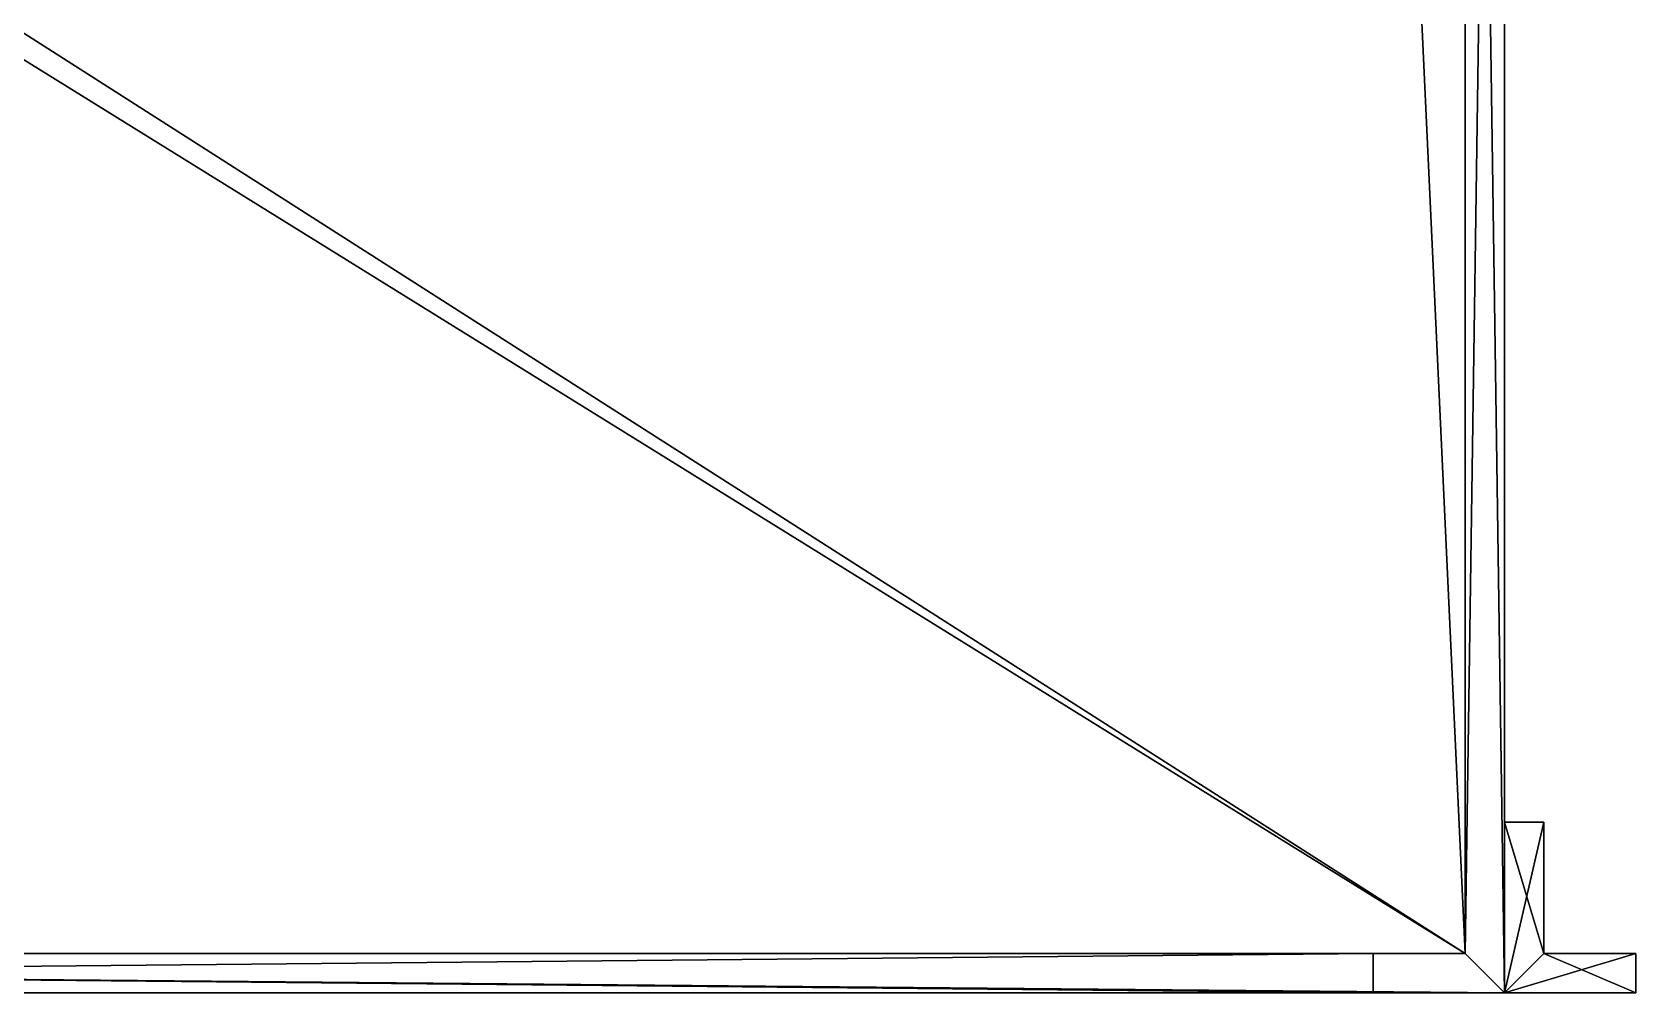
# Model space of a CAD drawing. Extents: x -792 to 436, y -474 to 738.
# Drawn here: x 222.9 to 345, y 0 to 73.2 of the extents above; entities that cross this region are included whole.
import ezdxf

# ---------------------------------------------------------------- set-up
doc = ezdxf.new("R2010")
doc.units = 0
doc.header["$LTSCALE"] = 25.4
doc.layers.get('0').update_dxf_attribs({"color": 13, "linetype": 'CONTINUOUS'})

# ---------------------------------------------------------------- blocks, each defined once
blk = doc.blocks.new('GROUP_5')
at = {"color": 0}
for p, q in [((0, 0), (10, 0)), ((0, 0, 30), (0, 0)), ((10, 0, 30), (0, 0, 30)), ((10, 0, 30), (0, 0, 30)), ((0, 0, 30), (0, -3, 30)), ((0, 0, 30), (0, 0)), ((0, 0), (0, -3)), ((0, 0, 30), (0, -3, 30)), ((0, 0), (10, 0)), ((0, 0), (0, -3)), ((10, 0), (10, 0, 30)), ((10, 0), (10, 0, 30)), ((10, 0, 30), (10, -13, 30)), ((10, 0), (10, -13)), ((10, 0, 30), (10, -13, 30)), ((10, 0), (10, -13)), ((0, -3), (7, -3)), ((7, -3, 30), (0, -3, 30)), ((0, -3, 30), (0, -3)), ((7, -3, 30), (0, -3, 30)), ((0, -3, 30), (0, -3)), ((0, -3), (7, -3)), ((7, -3), (7, -3, 30)), ((7, -3, 30), (7, -13, 30)), ((7, -3), (7, -13)), ((7, -3), (7, -3, 30)), ((7, -3), (7, -13)), ((7, -3, 30), (7, -13, 30)), ((10, -13, 30), (7, -13, 30)), ((7, -13), (10, -13)), ((10, -13, 30), (7, -13, 30)), ((7, -13), (7, -13, 30)), ((7, -13), (10, -13)), ((7, -13), (7, -13, 30)), ((10, -13), (10, -13, 30)), ((10, -13), (10, -13, 30))]:
    blk.add_line(p, q, dxfattribs=at)
mesh = blk.add_polyface(dxfattribs=at)
corners = [(0, 0, 30), (10, 0), (0, 0), (10, 0, 30)]
mesh.append_faces([[corners[k] for k in face] for face in [(0, 1, 2), (1, 0, 3)]], dxfattribs={"vtx0": -1, "color": 0})
mesh = blk.add_polyface(dxfattribs=at)
corners = [(10, -13, 30), (7, -3, 30), (7, -13, 30), (0, 0, 30), (0, -3, 30), (10, 0, 30)]
mesh.append_faces([[corners[k] for k in face] for face in [(0, 1, 2), (1, 3, 4)]], dxfattribs={"vtx0": -1, "color": 0})
mesh.append_faces([[corners[k] for k in face] for face in [(3, 1, 5), (5, 1, 0)]], dxfattribs={"vtx0": -1, "vtx1": -1, "color": 0})
mesh = blk.add_polyface(dxfattribs=at)
corners = [(0, 0, 30), (0, -3), (0, -3, 30), (0, 0)]
mesh.append_faces([[corners[k] for k in face] for face in [(0, 1, 2), (1, 0, 3)]], dxfattribs={"vtx0": -1, "color": 0})
mesh = blk.add_polyface(dxfattribs=at)
corners = [(10, 0), (0, -3), (0, 0), (7, -3), (7, -13), (10, -13)]
mesh.append_faces([[corners[k] for k in face] for face in [(0, 1, 2), (4, 0, 5)]], dxfattribs={"vtx0": -1, "color": 0})
mesh.append_faces([[corners[k] for k in face] for face in [(1, 0, 3), (3, 0, 4)]], dxfattribs={"vtx0": -1, "vtx1": -1, "color": 0})
mesh = blk.add_polyface(dxfattribs=at)
corners = [(10, 0), (10, -13, 30), (10, -13), (10, 0, 30)]
mesh.append_faces([[corners[k] for k in face] for face in [(0, 1, 2), (1, 0, 3)]], dxfattribs={"vtx0": -1, "color": 0})
mesh = blk.add_polyface(dxfattribs=at)
corners = [(7, -3, 30), (0, -3), (7, -3), (0, -3, 30)]
mesh.append_faces([[corners[k] for k in face] for face in [(0, 1, 2), (1, 0, 3)]], dxfattribs={"vtx0": -1, "color": 0})
mesh = blk.add_polyface(dxfattribs=at)
corners = [(7, -3, 30), (7, -13), (7, -13, 30), (7, -3)]
mesh.append_faces([[corners[k] for k in face] for face in [(0, 1, 2), (1, 0, 3)]], dxfattribs={"vtx0": -1, "color": 0})
mesh = blk.add_polyface(dxfattribs=at)
corners = [(10, -13, 30), (7, -13), (10, -13), (7, -13, 30)]
mesh.append_faces([[corners[k] for k in face] for face in [(0, 1, 2), (1, 0, 3)]], dxfattribs={"vtx0": -1, "color": 0})
blk = doc.blocks.new('GROUP_7')
at = {"color": 0, "extrusion": (-2.14632e-28, -2.97692e-13, -1)}
blk.add_blockref('GROUP_5', (-355, 13, -30), dxfattribs=at)
blk = doc.blocks.new('GROUP_1')
at = {"color": 0}
for p, q in [((335, 0), (335, 210)), ((335, 0, 400), (335, 210, 400)), ((335, 0), (335, 210)), ((335, 0, 400), (335, 210, 400)), ((332, 3), (332, 207)), ((332, 3, 400), (332, 207, 400)), ((332, 207, 10), (332, 3, 10)), ((332, 3, 400), (332, 207, 400)), ((332, 207, 7), (332, 3, 7)), ((332, 3), (332, 207)), ((332, 207, 7), (332, 3, 7)), ((332, 207, 10), (332, 3, 10)), ((3, 3), (332, 3)), ((3, 3, 400), (332, 3, 400)), ((332, 3, 7), (3, 3, 7)), ((3, 3), (332, 3)), ((332, 3, 10), (3, 3, 10)), ((3, 3, 400), (332, 3, 400)), ((332, 3, 7), (3, 3, 7)), ((332, 3, 10), (3, 3, 10)), ((325, 3, 90), (10, 3, 90)), ((10, 3, 120), (325, 3, 120)), ((325, 3, 90), (10, 3, 90)), ((10, 3, 120), (325, 3, 120)), ((325, 3, 120), (325, 3, 90)), ((325, 0, 90), (325, 3, 90)), ((325, 0, 120), (325, 3, 120)), ((325, 3, 120), (325, 3, 90)), ((325, 0, 90), (325, 3, 90)), ((325, 0, 120), (325, 3, 120)), ((332, 3, 10), (332, 3, 400)), ((332, 3), (332, 3, 7)), ((332, 3), (332, 3, 7)), ((332, 3, 10), (332, 3, 400)), ((0, 0), (335, 0)), ((0, 0), (335, 0)), ((0, 0, 400), (335, 0, 400)), ((0, 0, 400), (335, 0, 400)), ((10, 0, 120), (325, 0, 120)), ((325, 0, 90), (10, 0, 90)), ((325, 0, 90), (10, 0, 90)), ((10, 0, 120), (325, 0, 120)), ((325, 0, 120), (325, 0, 90)), ((325, 0, 120), (325, 0, 90)), ((335, 0), (335, 0, 400)), ((335, 0), (335, 0, 400))]:
    blk.add_line(p, q, dxfattribs=at)
mesh = blk.add_polyface(dxfattribs=at)
corners = [(0, 210), (3, 207), (0, 0), (335, 210), (332, 207), (332, 3), (3, 3), (335, 0)]
mesh.append_faces([[corners[k] for k in face] for face in [(0, 1, 2), (1, 3, 4), (4, 3, 5), (2, 6, 7), (6, 2, 1), (7, 5, 3)]], dxfattribs={"vtx0": -1, "vtx1": -1, "color": 0})
mesh.append_faces([[corners[k] for k in face] for face in [(1, 0, 3), (7, 6, 5)]], dxfattribs={"vtx0": -1, "vtx2": -1, "color": 0})
mesh = blk.add_polyface(dxfattribs=at)
corners = [(0, 0, 400), (3, 3, 400), (0, 210, 400), (335, 0, 400), (332, 3, 400), (332, 207, 400), (3, 207, 400), (335, 210, 400)]
mesh.append_faces([[corners[k] for k in face] for face in [(0, 1, 2), (1, 3, 4), (4, 3, 5), (2, 6, 7), (6, 2, 1), (7, 5, 3)]], dxfattribs={"vtx0": -1, "vtx1": -1, "color": 0})
mesh.append_faces([[corners[k] for k in face] for face in [(1, 0, 3), (7, 6, 5)]], dxfattribs={"vtx0": -1, "vtx2": -1, "color": 0})
mesh = blk.add_polyface(dxfattribs=at)
corners = [(335, 210), (335, 0, 400), (335, 0), (335, 90.51, 296.12), (335, 90, 300), (335, 92.01, 292.5), (335, 94.39, 289.39), (335, 97.5, 287.01), (335, 101.12, 285.51), (335, 105, 285), (335, 108.88, 285.51), (335, 112.5, 287.01), (335, 115.61, 289.39), (335, 117.99, 292.5), (335, 119.49, 296.12), (335, 120, 300), (335, 94.39, 310.61), (335, 210, 400), (335, 92.01, 307.5), (335, 90.51, 303.88), (335, 97.5, 312.99), (335, 101.12, 314.49), (335, 105, 315), (335, 108.88, 314.49), (335, 112.5, 312.99), (335, 115.61, 310.61), (335, 117.99, 307.5), (335, 119.49, 303.88)]
mesh.append_faces([[corners[k] for k in face] for face in [(0, 1, 2)]], dxfattribs={"vtx0": -1, "color": 0})
mesh.append_faces([[corners[k] for k in face] for face in [(3, 0, 5), (5, 0, 6), (6, 0, 7), (7, 0, 8), (8, 0, 9), (9, 0, 10), (10, 0, 11), (11, 0, 12), (12, 0, 13), (13, 0, 14), (14, 0, 15), (1, 16, 17), (16, 1, 18), (18, 1, 19), (19, 1, 4), (17, 15, 0)]], dxfattribs={"vtx0": -1, "vtx1": -1, "color": 0})
mesh.append_faces([[corners[k] for k in face] for face in [(1, 0, 3)]], dxfattribs={"vtx0": -1, "vtx1": -1, "vtx2": -1, "color": 0})
mesh.append_faces([[corners[k] for k in face] for face in [(1, 3, 4), (17, 16, 20), (17, 20, 21), (17, 21, 22), (17, 22, 23), (17, 23, 24), (17, 24, 25), (17, 25, 26), (17, 26, 27), (17, 27, 15)]], dxfattribs={"vtx0": -1, "vtx2": -1, "color": 0})
mesh = blk.add_polyface(dxfattribs=at)
corners = [(332, 207, 7), (3, 3, 7), (3, 207, 7), (332, 3, 7)]
mesh.append_faces([[corners[k] for k in face] for face in [(0, 1, 2), (1, 0, 3)]], dxfattribs={"vtx0": -1, "color": 0})
mesh = blk.add_polyface(dxfattribs=at)
corners = [(332, 3, 10), (3, 207, 10), (3, 3, 10), (12.5, 207, 10), (322.5, 207, 10), (332, 207, 10)]
mesh.append_faces([[corners[k] for k in face] for face in [(0, 1, 2), (4, 0, 5)]], dxfattribs={"vtx0": -1, "color": 0})
mesh.append_faces([[corners[k] for k in face] for face in [(1, 0, 3), (3, 0, 4)]], dxfattribs={"vtx0": -1, "vtx1": -1, "color": 0})
mesh = blk.add_polyface(dxfattribs=at)
corners = [(332, 3, 400), (332, 90.51, 303.88), (332, 3, 10), (332, 92.01, 307.5), (332, 94.39, 310.61), (332, 207, 400), (332, 90, 300), (332, 97.5, 312.99), (332, 101.12, 314.49), (332, 105, 315), (332, 108.88, 314.49), (332, 112.5, 312.99), (332, 115.61, 310.61), (332, 117.99, 307.5), (332, 119.49, 303.88), (332, 120, 300), (332, 90.51, 296.12), (332, 207, 10), (332, 92.01, 292.5), (332, 94.39, 289.39), (332, 97.5, 287.01), (332, 101.12, 285.51), (332, 105, 285), (332, 108.88, 285.51), (332, 112.5, 287.01), (332, 115.61, 289.39), (332, 117.99, 292.5), (332, 119.49, 296.12)]
mesh.append_faces([[corners[k] for k in face] for face in [(0, 1, 2), (1, 0, 3), (3, 0, 4), (4, 5, 7), (7, 5, 8), (8, 5, 9), (9, 5, 10), (10, 5, 11), (11, 5, 12), (12, 5, 13), (13, 5, 14), (14, 5, 15), (2, 16, 17), (16, 2, 6), (17, 15, 5)]], dxfattribs={"vtx0": -1, "vtx1": -1, "color": 0})
mesh.append_faces([[corners[k] for k in face] for face in [(4, 0, 5), (2, 1, 6), (17, 16, 18), (17, 18, 19), (17, 19, 20), (17, 20, 21), (17, 21, 22), (17, 22, 23), (17, 23, 24), (17, 24, 25), (17, 25, 26), (17, 26, 27), (17, 27, 15)]], dxfattribs={"vtx0": -1, "vtx2": -1, "color": 0})
mesh = blk.add_polyface(dxfattribs=at)
corners = [(332, 207, 7), (332, 3), (332, 3, 7), (332, 207)]
mesh.append_faces([[corners[k] for k in face] for face in [(0, 1, 2), (1, 0, 3)]], dxfattribs={"vtx0": -1, "color": 0})
mesh = blk.add_polyface(dxfattribs=at)
corners = [(3, 3, 7), (332, 3), (3, 3), (332, 3, 7)]
mesh.append_faces([[corners[k] for k in face] for face in [(0, 1, 2), (1, 0, 3)]], dxfattribs={"vtx0": -1, "color": 0})
mesh = blk.add_polyface(dxfattribs=at)
corners = [(3, 3, 10), (10, 3, 90), (332, 3, 10), (3, 3, 400), (10, 3, 120), (325, 3, 120), (325, 3, 90), (332, 3, 400)]
mesh.append_faces([[corners[k] for k in face] for face in [(0, 1, 2), (1, 3, 4), (4, 3, 5), (2, 6, 7), (6, 2, 1), (7, 5, 3)]], dxfattribs={"vtx0": -1, "vtx1": -1, "color": 0})
mesh.append_faces([[corners[k] for k in face] for face in [(1, 0, 3), (7, 6, 5)]], dxfattribs={"vtx0": -1, "vtx2": -1, "color": 0})
mesh = blk.add_polyface(dxfattribs=at)
corners = [(325, 0, 90), (10, 3, 90), (10, 0, 90), (325, 3, 90)]
mesh.append_faces([[corners[k] for k in face] for face in [(0, 1, 2), (1, 0, 3)]], dxfattribs={"vtx0": -1, "color": 0})
mesh = blk.add_polyface(dxfattribs=at)
corners = [(325, 3, 120), (10, 0, 120), (10, 3, 120), (325, 0, 120)]
mesh.append_faces([[corners[k] for k in face] for face in [(0, 1, 2), (1, 0, 3)]], dxfattribs={"vtx0": -1, "color": 0})
mesh = blk.add_polyface(dxfattribs=at)
corners = [(325, 3, 120), (325, 0, 90), (325, 0, 120), (325, 3, 90)]
mesh.append_faces([[corners[k] for k in face] for face in [(0, 1, 2), (1, 0, 3)]], dxfattribs={"vtx0": -1, "color": 0})
mesh = blk.add_polyface(dxfattribs=at)
corners = [(335, 0), (325, 0, 90), (0, 0), (335, 0, 400), (325, 0, 120), (10, 0, 120), (10, 0, 90), (0, 0, 400)]
mesh.append_faces([[corners[k] for k in face] for face in [(0, 1, 2), (1, 3, 4), (4, 3, 5), (2, 6, 7), (6, 2, 1), (7, 5, 3)]], dxfattribs={"vtx0": -1, "vtx1": -1, "color": 0})
mesh.append_faces([[corners[k] for k in face] for face in [(1, 0, 3), (7, 6, 5)]], dxfattribs={"vtx0": -1, "vtx2": -1, "color": 0})

msp = doc.modelspace()

# ---------------------------------------------------------------- block references
at = {"color": 0}
msp.add_blockref('GROUP_1', (0, 0), dxfattribs=at)
at = {"color": 0, "extrusion": (0, -2.98023e-08, -1), "rotation": 180}
msp.add_blockref('GROUP_7', (10, 13, -120), dxfattribs=at)

doc.saveas('drawing.dxf')
